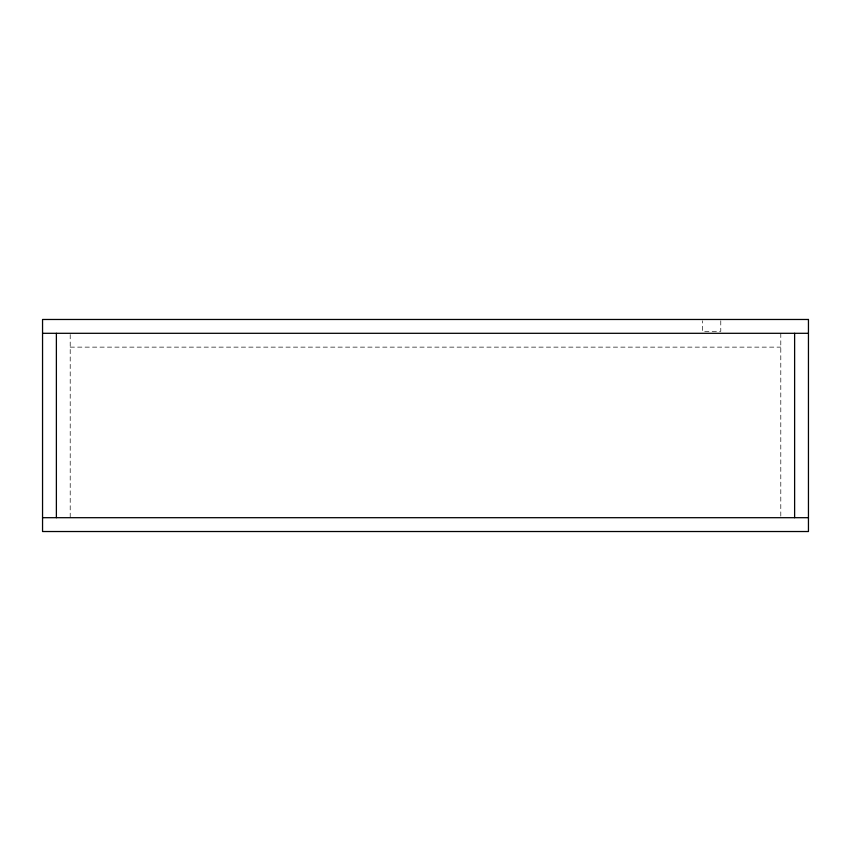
<?xml version="1.0" encoding="UTF-8"?>
<svg xmlns="http://www.w3.org/2000/svg" width="851" height="851" viewBox="0 0 851 851"><rect width="100%" height="100%" fill="white"/><g stroke="black" fill="none" stroke-linecap="round" stroke-linejoin="round"><path stroke-width="0.64" stroke-dasharray="4.25 3.19" d="M70.207 347.134L780.793 347.134M780.793 333.305L780.793 516.366M720.776 320.795L720.776 331.316L702.362 331.316L702.362 320.795M70.207 334.571L70.207 517.695"/><path stroke-width="1.28" d="M42.55 333.305L808.45 333.305M42.55 517.695L808.45 517.695M794.621 333.305L794.621 517.695M56.379 333.305L56.379 517.695M808.45 319.476L42.55 319.476L42.55 531.524L808.45 531.524L808.45 319.476"/></g></svg>
